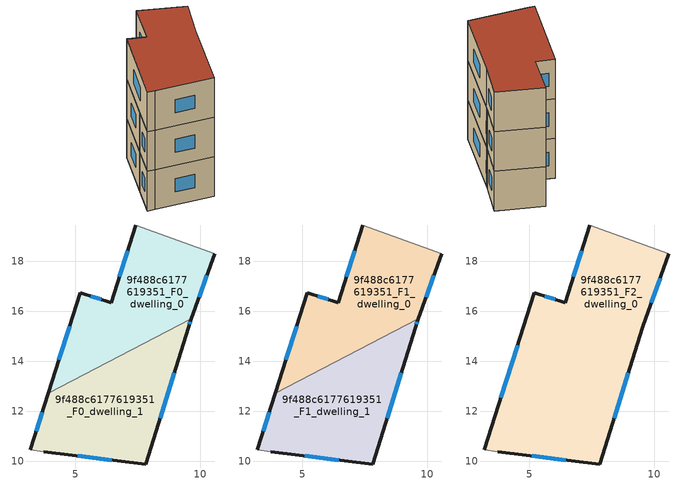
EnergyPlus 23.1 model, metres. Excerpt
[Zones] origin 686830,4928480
9f488c6177619351_F0_dwelling_0
 floor ground (EU_floor_Construction): 9.64,15.69 10.58,18.3 7.41,19.44 6.45,16.33 5.2,16.74 3.92,12.71 z0
 wall outside (EU_wall_Construction): 10.58,18.3 9.64,15.69 / 3.92,12.71 5.2,16.74 6.45,16.33 7.41,19.44 z0:3
 wall adiabatic (EU_wall_Construction): 7.41,19.44 10.58,18.3 z0:3
 wall to 9f488c6177619351_F0_dwelling_1 (EU_wall_Construction): 9.64,15.69 3.92,12.71 z0:3
 window (EU_Window_Construction): 10.27,17.43 9.95,16.56 / 4.34,14.05 4.77,15.39 / 5.61,16.6 6.03,16.47 / 6.77,17.37 7.09,18.41 z1:2
9f488c6177619351_F0_dwelling_1
 floor ground (EU_floor_Construction): 7.82,9.88 9.53,15.37 9.64,15.69 3.92,12.71 3.2,10.45 3.75,10.37 z0
 wall outside (EU_wall_Construction): 3.2,10.45 3.92,12.71 / 9.64,15.69 9.53,15.37 7.82,9.88 3.75,10.37 z0:3
 wall adiabatic (EU_wall_Construction): 3.75,10.37 3.2,10.45 z0:3
 window (EU_Window_Construction): 8.96,13.54 8.39,11.71 / 6.46,10.04 5.1,10.21 / 3.44,11.2 3.68,11.95 / 9.6,15.58 9.57,15.47 z1:2
9f488c6177619351_F1_dwelling_0
 floor to 9f488c6177619351_F0_dwelling_0 (EU_floor_Construction): 9.64,15.69 10.58,18.3 7.41,19.44 6.45,16.33 5.2,16.74 3.92,12.71 z3
 wall outside (EU_wall_Construction): 10.58,18.3 9.64,15.69 / 3.92,12.71 5.2,16.74 6.45,16.33 7.41,19.44 z3:6
 wall adiabatic (EU_wall_Construction): 7.41,19.44 10.58,18.3 z3:6
 wall to 9f488c6177619351_F1_dwelling_1 (EU_wall_Construction): 9.64,15.69 3.92,12.71 z3:6
 window (EU_Window_Construction): 10.27,17.43 9.95,16.56 / 4.34,14.05 4.77,15.39 / 5.61,16.6 6.03,16.47 / 6.77,17.37 7.09,18.41 z4:5
9f488c6177619351_F1_dwelling_1
 floor to 9f488c6177619351_F0_dwelling_1 (EU_floor_Construction): 7.82,9.88 9.53,15.37 9.64,15.69 3.92,12.71 3.2,10.45 3.75,10.37 z3
 wall outside (EU_wall_Construction): 3.2,10.45 3.92,12.71 / 9.64,15.69 9.53,15.37 7.82,9.88 3.75,10.37 z3:6
 wall adiabatic (EU_wall_Construction): 3.75,10.37 3.2,10.45 z3:6
 window (EU_Window_Construction): 8.96,13.54 8.39,11.71 / 6.46,10.04 5.1,10.21 / 3.44,11.2 3.68,11.95 / 9.6,15.58 9.57,15.47 z4:5
9f488c6177619351_F2_dwelling_0
 floor to 9f488c6177619351_F1_dwelling_0 (EU_floor_Construction): 9.64,15.69 10.58,18.3 7.41,19.44 6.45,16.33 5.2,16.74 3.92,12.71 z6
 floor to 9f488c6177619351_F1_dwelling_1 (EU_floor_Construction): 7.82,9.88 9.53,15.37 9.64,15.69 3.92,12.71 3.2,10.45 3.75,10.37 z6
 wall outside (EU_wall_Construction): 10.58,18.3 9.53,15.37 7.82,9.88 3.75,10.37 / 3.2,10.45 5.2,16.74 6.45,16.33 7.41,19.44 z6:9
 wall adiabatic (EU_wall_Construction): 7.41,19.44 10.58,18.3 / 3.75,10.37 3.2,10.45 z6:9
 window (EU_Window_Construction): 10.23,17.32 9.88,16.34 / 8.96,13.54 8.39,11.71 / 6.46,10.04 5.1,10.21 / 3.86,12.54 4.53,14.64 / 5.61,16.6 6.03,16.47 / 6.77,17.37 7.09,18.41 z7:8
 roof outside (EU_roof_Construction): 10.58,18.3 9.53,15.37 7.82,9.88 3.75,10.37 3.2,10.45 5.2,16.74 6.45,16.33 7.41,19.44 z9
[Building]
EU S2 Campaign: North Axis=0; Terrain=City; Solar Distribution=FullExterior
[Site:Location]
Bologna: Latitude=44.5; Longitude=11.25; Time Zone=1; Elevation=37
[SizingPeriod:WeatherFileDays]
AnnualSizingPeriod: Begin Month=1; Begin Day of Month=1; End Month=12; End Day of Month=31; Day of Week for Start Day=Monday; Use Weather File Daylight Saving Period=No; Use Weather File Rain and Snow Indicators=No
[MATERIAL]
EU_InternalMass_Material: Roughness=MediumRough; Thickness=0.1; Conductivity=1; Density=1800; Specific Heat=900; Thermal Absorptance=0.9; Solar Absorptance=0.7; Visible Absorptance=0.7
[MATERIAL:NOMASS] Roughness=MediumRough; Thermal Absorptance=0.9; Solar Absorptance=0.7; Visible Absorptance=0.7
Name | Thermal Resistance
EU_wall_NoMass | 0.937881
EU_roof_NoMass | 0.548572
EU_floor_NoMass | 0.71348
[WINDOWMATERIAL:SIMPLEGLAZINGSYSTEM]
EU_Window_SimpleGlazing: UFactor=4.25633; Solar Heat Gain Coefficient=0.85; Visible Transmittance=0.85
[CONSTRUCTION]
EU_wall_Construction: EU_wall_NoMass
EU_roof_Construction: EU_roof_NoMass
EU_floor_Construction: EU_floor_NoMass
EU_InternalMass_Construction: EU_InternalMass_Material
EU_Window_Construction: EU_Window_SimpleGlazing
[ZONE] Type=1; Multiplier=1; Ceiling Height=autocalculate; Floor Area=autocalculate; Part of Total Floor Area=Yes
Name | Volume
9f488c6177619351_F0_dwelling_0; 9f488c6177619351_F1_dwelling_0 | 57.9844
9f488c6177619351_F2_dwelling_0 | 115.958
9f488c6177619351_F0_dwelling_1 | 57.9749
9f488c6177619351_F1_dwelling_1 | 57.9756
[INTERNALMASS] Construction=EU_InternalMass_Construction
Name | Zone or ZoneList | Surface Area
9f488c6177619351_F0_dwelling_0_EU_InternalMass | 9f488c6177619351_F0_dwelling_0 | 19.3286
9f488c6177619351_F0_dwelling_1_EU_InternalMass | 9f488c6177619351_F0_dwelling_1 | 19.3251
9f488c6177619351_F1_dwelling_0_EU_InternalMass | 9f488c6177619351_F1_dwelling_0 | 19.3286
9f488c6177619351_F1_dwelling_1_EU_InternalMass | 9f488c6177619351_F1_dwelling_1 | 19.3251
9f488c6177619351_F2_dwelling_0_EU_InternalMass | 9f488c6177619351_F2_dwelling_0 | 38.6525
[OTHEREQUIPMENT] Fuel Type=Electricity; Design Level Calculation Method=Watts/Area; Power per Zone Floor Area=1; Fraction Latent=0; Fraction Radiant=0; Fraction Lost=0; Carbon Dioxide Generation Rate=0; EndUse Subcategory=EU_Step8_InternalGains
Name | Zone or ZoneList or Space or SpaceList | Schedule
EU_Step8_InternalGain_9f488c6177619351_F0_dwelling_0_f000 | 9f488c6177619351_F0_dwelling_0 | EU_Step8_GainSchedule_9f488c6177619351_F0_dwelling_0_f000
EU_Step8_InternalGain_9f488c6177619351_F0_dwelling_1_f000 | 9f488c6177619351_F0_dwelling_1 | EU_Step8_GainSchedule_9f488c6177619351_F0_dwelling_1_f000
EU_Step8_InternalGain_9f488c6177619351_F1_dwelling_0_f000 | 9f488c6177619351_F1_dwelling_0 | EU_Step8_GainSchedule_9f488c6177619351_F1_dwelling_0_f000
EU_Step8_InternalGain_9f488c6177619351_F1_dwelling_1_f000 | 9f488c6177619351_F1_dwelling_1 | EU_Step8_GainSchedule_9f488c6177619351_F1_dwelling_1_f000
EU_Step8_InternalGain_9f488c6177619351_F2_dwelling_0_f000 | 9f488c6177619351_F2_dwelling_0 | EU_Step8_GainSchedule_9f488c6177619351_F2_dwelling_0_f000
[ZONEVENTILATION:DESIGNFLOWRATE] Schedule=EU_AlwaysOn; Design Flow Rate Calculation Method=AirChanges/Hour; Air Changes per Hour=0.687892; Ventilation Type=Natural; Fan Pressure Rise=0; Fan Total Efficiency=1; Constant Term Coefficient=1; Temperature Term Coefficient=0; Velocity Term Coefficient=0; Velocity Squared Term Coefficient=0; Minimum Indoor Temperature=-100; Maximum Indoor Temperature=100; Delta Temperature=-100; Minimum Outdoor Temperature=-100; Maximum Outdoor Temperature=100; Maximum Wind Speed=40
Name | Zone or ZoneList or Space or SpaceList
EU_ConstantAir_9f488c6177619351_F0_dwelling_0 | 9f488c6177619351_F0_dwelling_0
EU_ConstantAir_9f488c6177619351_F0_dwelling_1 | 9f488c6177619351_F0_dwelling_1
EU_ConstantAir_9f488c6177619351_F1_dwelling_0 | 9f488c6177619351_F1_dwelling_0
EU_ConstantAir_9f488c6177619351_F1_dwelling_1 | 9f488c6177619351_F1_dwelling_1
EU_ConstantAir_9f488c6177619351_F2_dwelling_0 | 9f488c6177619351_F2_dwelling_0
[HVACTEMPLATE:THERMOSTAT] Constant Heating Setpoint=20; Constant Cooling Setpoint=50
EU_HeatOnly_9f488c6177619351_F0_dwelling_0; EU_HeatOnly_9f488c6177619351_F0_dwelling_1; EU_HeatOnly_9f488c6177619351_F1_dwelling_0; EU_HeatOnly_9f488c6177619351_F1_dwelling_1; EU_HeatOnly_9f488c6177619351_F2_dwelling_0
[HVACTEMPLATE:ZONE:IDEALLOADSAIRSYSTEM] System Availability Schedule=EU_AlwaysOn; Maximum Heating Supply Air Temperature=50; Minimum Cooling Supply Air Temperature=13; Maximum Heating Supply Air Humidity Ratio=0.0156; Minimum Cooling Supply Air Humidity Ratio=0.0077; Heating Limit=NoLimit; Cooling Limit=NoLimit; Heating Availability Schedule=EU_AlwaysOn; Cooling Availability Schedule=EU_CoolingOff; Dehumidification Control Type=ConstantSensibleHeatRatio; Cooling Sensible Heat Ratio=0.7; Dehumidification Setpoint=60; Humidification Control Type=None; Humidification Setpoint=30; Outdoor Air Method=None; Outdoor Air Flow Rate per Person=0.00944; Outdoor Air Flow Rate per Zone Floor Area=0; Outdoor Air Flow Rate per Zone=0; Demand Controlled Ventilation Type=None; Outdoor Air Economizer Type=NoEconomizer; Heat Recovery Type=None; Sensible Heat Recovery Effectiveness=0.7; Latent Heat Recovery Effectiveness=0.65
Name | Template Thermostat
9f488c6177619351_F0_dwelling_0 | EU_HeatOnly_9f488c6177619351_F0_dwelling_0
9f488c6177619351_F0_dwelling_1 | EU_HeatOnly_9f488c6177619351_F0_dwelling_1
9f488c6177619351_F1_dwelling_0 | EU_HeatOnly_9f488c6177619351_F1_dwelling_0
9f488c6177619351_F1_dwelling_1 | EU_HeatOnly_9f488c6177619351_F1_dwelling_1
9f488c6177619351_F2_dwelling_0 | EU_HeatOnly_9f488c6177619351_F2_dwelling_0
[SIZING:ZONE] Zone Cooling Design Supply Air Temperature Input Method=SupplyAirTemperature; Zone Cooling Design Supply Air Temperature=13; Zone Heating Design Supply Air Temperature Input Method=SupplyAirTemperature; Zone Heating Design Supply Air Temperature=50; Zone Cooling Design Supply Air Humidity Ratio=0.008; Zone Heating Design Supply Air Humidity Ratio=0.008; Cooling Design Air Flow Method=DesignDay; Cooling Design Air Flow Rate=0; Cooling Minimum Air Flow per Zone Floor Area=0.000762; Cooling Minimum Air Flow=0; Cooling Minimum Air Flow Fraction=0.2; Heating Design Air Flow Method=DesignDay; Heating Design Air Flow Rate=0; Heating Maximum Air Flow per Zone Floor Area=0.002032; Heating Maximum Air Flow=0.141576; Heating Maximum Air Flow Fraction=0.3; Account for Dedicated Outdoor Air System=No; Dedicated Outdoor Air System Control Strategy=NeutralSupplyAir; Dedicated Outdoor Air Low Setpoint Temperature for Design=autosize; Dedicated Outdoor Air High Setpoint Temperature for Design=autosize; Zone Load Sizing Method=Sensible Load Only No Latent Load; Zone Latent Cooling Design Supply Air Humidity Ratio Input Method=HumidityRatioDifference; Zone Cooling Design Supply Air Humidity Ratio Difference=0.005; Zone Latent Heating Design Supply Air Humidity Ratio Input Method=HumidityRatioDifference; Zone Humidification Design Supply Air Humidity Ratio Difference=0.005
9f488c6177619351_F0_dwelling_0; 9f488c6177619351_F0_dwelling_1; 9f488c6177619351_F1_dwelling_0; 9f488c6177619351_F1_dwelling_1; 9f488c6177619351_F2_dwelling_0
[SCHEDULE:CONSTANT]
Name | Hourly Value
EU_AlwaysOn | 1
EU_CoolingOff | 0
[SCHEDULE:FILE] Column Number=1; Rows to Skip at Top=0; Number of Hours of Data=8760; Column Separator=Comma; Interpolate to Timestep=No; Minutes per Item=60; Adjust Schedule for Daylight Savings=Yes
Name | File
EU_Step8_GainSchedule_9f488c6177619351_F0_dwelling_0_f000 | ../../schedules/9f488c6177619351/9f488c6177619351_F0_dwelling_0_f000_gain.csv
EU_Step8_GainSchedule_9f488c6177619351_F0_dwelling_1_f000 | ../../schedules/9f488c6177619351/9f488c6177619351_F0_dwelling_1_f000_gain.csv
EU_Step8_GainSchedule_9f488c6177619351_F1_dwelling_0_f000 | ../../schedules/9f488c6177619351/9f488c6177619351_F1_dwelling_0_f000_gain.csv
EU_Step8_GainSchedule_9f488c6177619351_F1_dwelling_1_f000 | ../../schedules/9f488c6177619351/9f488c6177619351_F1_dwelling_1_f000_gain.csv
EU_Step8_GainSchedule_9f488c6177619351_F2_dwelling_0_f000 | ../../schedules/9f488c6177619351/9f488c6177619351_F2_dwelling_0_f000_gain.csv
